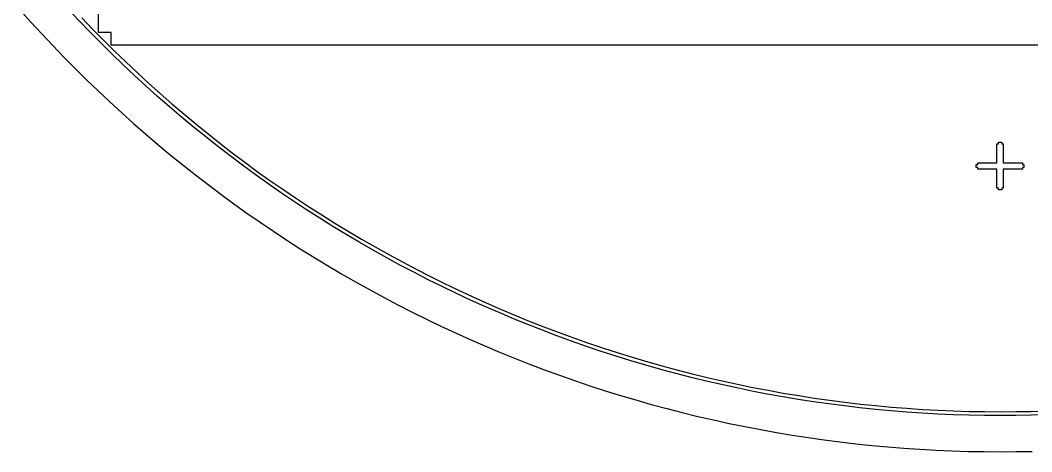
# Model space of a CAD drawing. Extents: x -17 to 84, y -19 to 84.
# Drawn here: x -6.33 to 33.5, y -19.25 to -2.26 of the extents above; entities that cross this region are included whole.
import ezdxf

# ---------------------------------------------------------------- set-up
doc = ezdxf.new("R2010")
doc.units = 0

msp = doc.modelspace()

# ---------------------------------------------------------------- linework, layer by layer
for p, q in [((-3.25, -2.75), (-3.25, 67.25)), ((-6.33052, -1.86441), (-5.90898, -2.33528)), ((-4.01666, -2.27873), (-4.43765, -1.83109)), ((-5.90898, -2.33528), (-5.48169, -2.80095)), ((-3.59021, -2.72119), (-4.01666, -2.27873)), ((-3.90804, -2.17531), (-3.48285, -2.61642)), ((-3.15837, -3.15837), (-3.59021, -2.72119)), ((-3.48285, -2.61642), (-3.05231, -3.05231)), ((-2.75, -2.75), (-3.25, -2.75)), ((-2.75, -3.25), (-2.75, -2.75)), ((-5.48169, -2.80095), (-5.04872, -3.26134)), ((-2.72119, -3.59021), (-3.15837, -3.15837)), ((-3.05231, -3.05231), (-2.61642, -3.48285)), ((-5.04872, -3.26134), (-4.61014, -3.71637)), ((67.25, -3.25), (-2.75, -3.25)), ((-2.61642, -3.48285), (-2.17531, -3.90804)), ((-4.61014, -3.71637), (-4.166, -4.166)), ((-2.27873, -4.01666), (-2.72119, -3.59021)), ((-2.17531, -3.90804), (-1.729, -4.32776)), ((-4.166, -4.166), (-3.71637, -4.61014)), ((-1.83109, -4.43765), (-2.27873, -4.01666)), ((-1.729, -4.32776), (-1.27757, -4.74197)), ((-3.71637, -4.61014), (-3.26134, -5.04872)), ((-1.37831, -4.85312), (-1.83109, -4.43765)), ((-1.27757, -4.74197), (-0.82111, -5.15063)), ((-3.26134, -5.04872), (-2.80095, -5.48169)), ((-0.92047, -5.263), (-1.37831, -4.85312)), ((-0.82111, -5.15063), (-0.35965, -5.55365)), ((-2.80095, -5.48169), (-2.33528, -5.90898)), ((-0.45763, -5.66722), (-0.92047, -5.263)), ((-0.35965, -5.55365), (0.10672, -5.95097)), ((-2.33528, -5.90898), (-1.86441, -6.33052)), ((0.01015, -6.06575), (-0.45763, -5.66722)), ((0.10672, -5.95097), (0.57793, -6.34254)), ((-1.86441, -6.33052), (-1.3884, -6.74625)), ((0.48276, -6.4585), (0.01015, -6.06575)), ((0.57793, -6.34254), (1.05389, -6.7283)), ((-1.3884, -6.74625), (-0.90732, -7.15611)), ((0.96018, -6.84541), (0.48276, -6.4585)), ((1.05389, -6.7283), (1.53458, -7.10818)), ((-0.90732, -7.15611), (-0.42125, -7.56003)), ((1.44229, -7.22644), (0.96018, -6.84541)), ((1.53458, -7.10818), (2.01987, -7.48215)), ((32.125, -7.875), (32.125, -7.125)), ((32.125, -7.125), (32.1875, -7.125)), ((32.1875, -7.125), (32.1875, -7.0625)), ((32.1875, -7.0625), (32.3125, -7.0625)), ((32.3125, -7.0625), (32.3125, -7.125)), ((32.3125, -7.125), (32.375, -7.125)), ((32.375, -7.125), (32.375, -7.875)), ((-0.42125, -7.56003), (0.06975, -7.95796)), ((1.92905, -7.60153), (1.44229, -7.22644)), ((2.01987, -7.48215), (2.50972, -7.85013)), ((0.06975, -7.95796), (0.56558, -8.34984)), ((2.42036, -7.97061), (1.92905, -7.60153)), ((2.50972, -7.85013), (3.00404, -8.21207)), ((31.3125, -8.0625), (31.3125, -7.9375)), ((31.3125, -7.9375), (31.375, -7.9375)), ((31.375, -7.9375), (31.375, -7.875)), ((31.375, -7.875), (32.125, -7.875)), ((32.375, -7.875), (33.125, -7.875)), ((33.125, -7.875), (33.125, -7.9375)), ((33.125, -7.9375), (33.1875, -7.9375)), ((33.1875, -7.9375), (33.1875, -8.0625)), ((0.56558, -8.34984), (1.06619, -8.7356)), ((2.91618, -8.33363), (2.42036, -7.97061)), ((3.41641, -8.69055), (2.91618, -8.33363)), ((3.00404, -8.21207), (3.50278, -8.56792)), ((31.375, -8.0625), (31.3125, -8.0625)), ((31.375, -8.125), (31.375, -8.0625)), ((32.125, -8.125), (31.375, -8.125)), ((32.125, -8.875), (32.125, -8.125)), ((33.125, -8.125), (32.375, -8.125)), ((32.375, -8.125), (32.375, -8.875)), ((33.1875, -8.0625), (33.125, -8.0625)), ((33.125, -8.0625), (33.125, -8.125)), ((1.06619, -8.7356), (1.57149, -9.11519)), ((3.92099, -9.04131), (3.41641, -8.69055)), ((3.50278, -8.56792), (4.00584, -8.91762)), ((1.57149, -9.11519), (2.08142, -9.48854)), ((4.42982, -9.38583), (3.92099, -9.04131)), ((4.00584, -8.91762), (4.51317, -9.26111)), ((32.1875, -8.875), (32.125, -8.875)), ((32.1875, -8.9375), (32.1875, -8.875)), ((32.3125, -8.9375), (32.1875, -8.9375)), ((32.375, -8.875), (32.3125, -8.875)), ((32.3125, -8.875), (32.3125, -8.9375)), ((2.08142, -9.48854), (2.59589, -9.85561)), ((4.94286, -9.72409), (4.42982, -9.38583)), ((4.51317, -9.26111), (5.02466, -9.59836)), ((2.59589, -9.85561), (3.11482, -10.2163)), ((5.46001, -10.056), (4.94286, -9.72409)), ((5.02466, -9.59836), (5.54025, -9.92931)), ((5.54025, -9.92931), (6.05986, -10.2539)), ((3.11482, -10.2163), (3.63814, -10.5707)), ((5.98119, -10.3816), (5.46001, -10.056)), ((6.05986, -10.2539), (6.58342, -10.5721)), ((3.63814, -10.5707), (4.16577, -10.9186)), ((6.50632, -10.7008), (5.98119, -10.3816)), ((7.03532, -11.0134), (6.50632, -10.7008)), ((6.58342, -10.5721), (7.11086, -10.8838)), ((4.16577, -10.9186), (4.69763, -11.2599)), ((7.56813, -11.3196), (7.03532, -11.0134)), ((7.11086, -10.8838), (7.64206, -11.1891)), ((4.69763, -11.2599), (5.23364, -11.5948)), ((8.10466, -11.6192), (7.56813, -11.3196)), ((7.64206, -11.1891), (8.17699, -11.4878)), ((8.17699, -11.4878), (8.71553, -11.7799)), ((5.23364, -11.5948), (5.77371, -11.923)), ((5.77371, -11.923), (6.31778, -12.2446)), ((8.64482, -11.9122), (8.10466, -11.6192)), ((9.18854, -12.1985), (8.64482, -11.9122)), ((8.71553, -11.7799), (9.25761, -12.0654)), ((6.31778, -12.2446), (6.86575, -12.5595)), ((9.73572, -12.4782), (9.18854, -12.1985)), ((9.25761, -12.0654), (9.80316, -12.3442)), ((9.80316, -12.3442), (10.3521, -12.6163)), ((6.86575, -12.5595), (7.41754, -12.8676)), ((10.2863, -12.7511), (9.73572, -12.4782)), ((10.3521, -12.6163), (10.9043, -12.8817)), ((7.41754, -12.8676), (7.97307, -13.1689)), ((10.8402, -13.0173), (10.2863, -12.7511)), ((11.3973, -13.2766), (10.8402, -13.0173)), ((10.9043, -12.8817), (11.4598, -13.1402)), ((11.4598, -13.1402), (12.0183, -13.3919)), ((7.97307, -13.1689), (8.53226, -13.4634)), ((8.53226, -13.4634), (9.09502, -13.7511)), ((11.9576, -13.5291), (11.3973, -13.2766)), ((12.5209, -13.7746), (11.9576, -13.5291)), ((12.0183, -13.3919), (12.58, -13.6367)), ((9.09502, -13.7511), (9.66127, -14.0317)), ((13.0871, -14.0133), (12.5209, -13.7746)), ((12.58, -13.6367), (13.1445, -13.8747)), ((13.1445, -13.8747), (13.712, -14.1057)), ((9.66127, -14.0317), (10.2309, -14.3055)), ((10.2309, -14.3055), (10.8039, -14.5721)), ((13.6563, -14.2449), (13.0871, -14.0133)), ((14.2283, -14.4696), (13.6563, -14.2449)), ((13.712, -14.1057), (14.2822, -14.3297)), ((14.2822, -14.3297), (14.8552, -14.5466)), ((10.8039, -14.5721), (11.3801, -14.8318)), ((14.8029, -14.6872), (14.2283, -14.4696)), ((15.3802, -14.8978), (14.8029, -14.6872)), ((14.8552, -14.5466), (15.4308, -14.7566)), ((11.3801, -14.8318), (11.9594, -15.0844)), ((11.9594, -15.0844), (12.5418, -15.3298)), ((15.9601, -15.1013), (15.3802, -14.8978)), ((15.4308, -14.7566), (16.0089, -14.9594)), ((16.5424, -15.2976), (15.9601, -15.1013)), ((16.0089, -14.9594), (16.5894, -15.1552)), ((12.5418, -15.3298), (13.1272, -15.5681)), ((17.1271, -15.4868), (16.5424, -15.2976)), ((16.5894, -15.1552), (17.1724, -15.3438)), ((17.714, -15.6688), (17.1271, -15.4868)), ((17.1724, -15.3438), (17.7575, -15.5252)), ((17.7575, -15.5252), (18.3449, -15.6995)), ((13.1272, -15.5681), (13.7154, -15.7991)), ((13.7154, -15.7991), (14.3064, -16.0229)), ((18.3031, -15.8436), (17.714, -15.6688)), ((18.8944, -16.0111), (18.3031, -15.8436)), ((18.3449, -15.6995), (18.9344, -15.8665)), ((18.9344, -15.8665), (19.5258, -16.0263)), ((14.3064, -16.0229), (14.9002, -16.2395)), ((14.9002, -16.2395), (15.4965, -16.4488)), ((19.4876, -16.1713), (18.8944, -16.0111)), ((20.0828, -16.3243), (19.4876, -16.1713)), ((19.5258, -16.0263), (20.1192, -16.1788)), ((20.6798, -16.47), (20.0828, -16.3243)), ((20.1192, -16.1788), (20.7144, -16.324)), ((20.7144, -16.324), (21.3114, -16.4619)), ((15.4965, -16.4488), (16.0954, -16.6507)), ((16.0954, -16.6507), (16.6967, -16.8453)), ((21.2785, -16.6083), (20.6798, -16.47)), ((21.8789, -16.7392), (21.2785, -16.6083)), ((21.3114, -16.4619), (21.91, -16.5925)), ((21.91, -16.5925), (22.5101, -16.7157)), ((22.5101, -16.7157), (23.1117, -16.8315)), ((16.6967, -16.8453), (17.3004, -17.0324)), ((17.3004, -17.0324), (17.9062, -17.2122)), ((22.4809, -16.8628), (21.8789, -16.7392)), ((23.0843, -16.979), (22.4809, -16.8628)), ((23.6891, -17.0878), (23.0843, -16.979)), ((23.1117, -16.8315), (23.7147, -16.94)), ((24.2952, -17.1891), (23.6891, -17.0878)), ((23.7147, -16.94), (24.319, -17.041)), ((24.319, -17.041), (24.9245, -17.1346)), ((17.9062, -17.2122), (18.5143, -17.3845)), ((18.5143, -17.3845), (19.1244, -17.5493)), ((24.9025, -17.283), (24.2952, -17.1891)), ((25.5109, -17.3694), (24.9025, -17.283)), ((24.9245, -17.1346), (25.5311, -17.2208)), ((26.1203, -17.4484), (25.5109, -17.3694)), ((25.5311, -17.2208), (26.1387, -17.2995)), ((26.7306, -17.5199), (26.1203, -17.4484)), ((26.1387, -17.2995), (26.7472, -17.3708)), ((27.3418, -17.5839), (26.7306, -17.5199)), ((26.7472, -17.3708), (27.3565, -17.4346)), ((27.3565, -17.4346), (27.9666, -17.4909)), ((27.9666, -17.4909), (28.5773, -17.5397)), ((19.1244, -17.5493), (19.7365, -17.7066)), ((19.7365, -17.7066), (20.3505, -17.8564)), ((20.3505, -17.8564), (20.9663, -17.9987)), ((27.9537, -17.6404), (27.3418, -17.5839)), ((28.5663, -17.6893), (27.9537, -17.6404)), ((29.1794, -17.7308), (28.5663, -17.6893)), ((28.5773, -17.5397), (29.1886, -17.581)), ((29.7929, -17.7647), (29.1794, -17.7308)), ((29.1886, -17.581), (29.8003, -17.6149)), ((30.4069, -17.7911), (29.7929, -17.7647)), ((29.8003, -17.6149), (30.4124, -17.6412)), ((31.0211, -17.8099), (30.4069, -17.7911)), ((30.4124, -17.6412), (31.0248, -17.66)), ((31.6355, -17.8212), (31.0211, -17.8099)), ((31.0248, -17.66), (31.6373, -17.6712)), ((32.25, -17.825), (31.6355, -17.8212)), ((31.6373, -17.6712), (32.25, -17.675)), ((32.25, -17.675), (32.8627, -17.6712)), ((32.8645, -17.8212), (32.25, -17.825)), ((32.8627, -17.6712), (33.4752, -17.66)), ((33.4789, -17.8099), (32.8645, -17.8212)), ((33.4752, -17.66), (34.0876, -17.6412)), ((34.0931, -17.7911), (33.4789, -17.8099)), ((20.9663, -17.9987), (21.5838, -18.1333)), ((21.5838, -18.1333), (22.2029, -18.2604)), ((22.2029, -18.2604), (22.8235, -18.3799)), ((22.8235, -18.3799), (23.4455, -18.4918)), ((23.4455, -18.4918), (24.0688, -18.596)), ((24.0688, -18.596), (24.6934, -18.6926)), ((24.6934, -18.6926), (25.3191, -18.7815)), ((25.3191, -18.7815), (25.9459, -18.8627)), ((25.9459, -18.8627), (26.5736, -18.9362)), ((26.5736, -18.9362), (27.2021, -19.002)), ((27.2021, -19.002), (27.8315, -19.0601)), ((27.8315, -19.0601), (28.4614, -19.1105)), ((28.4614, -19.1105), (29.092, -19.1531)), ((29.092, -19.1531), (29.723, -19.188)), ((29.723, -19.188), (30.3544, -19.2151)), ((30.3544, -19.2151), (30.9861, -19.2345)), ((30.9861, -19.2345), (31.618, -19.2461)), ((31.618, -19.2461), (32.25, -19.25)), ((32.25, -19.25), (32.882, -19.2461)), ((32.882, -19.2461), (33.5139, -19.2345))]:
    msp.add_line(p, q)

doc.saveas('drawing.dxf')
